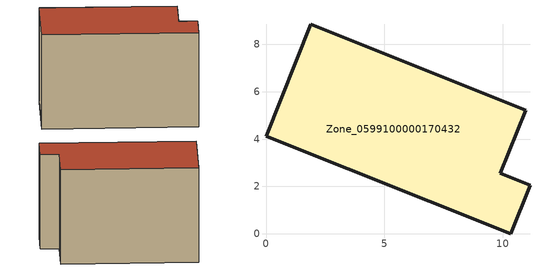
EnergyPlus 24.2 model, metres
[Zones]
Zone_0599100000170432
 floor ground (C_G): 0,4.13 1.89,8.85 10.97,5.22 9.91,2.56 11.16,2.05 10.34,0 z0.46
 wall outside (C_F): 1.89,8.85 0,4.13 10.34,0 11.16,2.05 9.91,2.56 10.97,5.22 1.89,8.85 z0.46:7.67
 roof outside (C_R): 0,4.13 10.34,0 11.16,2.05 9.91,2.56 10.97,5.22 1.89,8.85 z7.67
[BUILDING]
Pand.0599100000170432: North Axis=0; Terrain=City; Loads Convergence Tolerance Value=0.04; Temperature Convergence Tolerance Value=0.4; Solar Distribution=FullExterior; Maximum Number of Warmup Days=25; Minimum Number of Warmup Days=1
[Site:Location]
Rotterdam.The.Hague.AP_ZH_NLD Design_Conditions: Latitude=51.96; Longitude=4.45; Time Zone=1; Elevation=-4.5
[SITE:GROUNDTEMPERATURE:BUILDINGSURFACE]
18, 18, 18, 18, 18, 18, 18, 18, 18, 18, 18, 18
[MATERIAL] Thermal Absorptance=0.9; Solar Absorptance=0.7; Visible Absorptance=0.7
Name | Roughness | Thickness | Conductivity | Density | Specific Heat
G.TI.1975-1991 | MediumSmooth | 0.15 | 0.288461 | 540 | 1210
F.TI.1975-1991 | Rough | 0.3 | 0.230769 | 1920 | 840
R.TI.1975-1991 | MediumRough | 0.2 | 0.153846 | 1500 | 1000
[CONSTRUCTION]
C_G: G.TI.1975-1991
C_F: F.TI.1975-1991
C_R: R.TI.1975-1991
[ZONE]
Zone_0599100000170432: Type=1; Multiplier=1; Ceiling Height=Autocalculate; Volume=Autocalculate; Floor Area=autocalculate; Part of Total Floor Area=Yes
[ZONEINFILTRATION:DESIGNFLOWRATE]
Infil_Zone_0599100000170432: Zone or ZoneList or Space or SpaceList=Zone_0599100000170432; Schedule=AlwaysOn; Design Flow Rate Calculation Method=Flow/Area; Flow Rate per Floor Area=0.003; Constant Term Coefficient=1; Temperature Term Coefficient=0; Velocity Term Coefficient=0; Velocity Squared Term Coefficient=0
[HVACTEMPLATE:ZONE:IDEALLOADSAIRSYSTEM]
Zone_0599100000170432: Maximum Heating Supply Air Temperature=50; Minimum Cooling Supply Air Temperature=13; Maximum Heating Supply Air Humidity Ratio=0.0156; Minimum Cooling Supply Air Humidity Ratio=0.0077; Heating Limit=NoLimit; Cooling Limit=NoLimit; Dehumidification Control Type=ConstantSensibleHeatRatio; Cooling Sensible Heat Ratio=0.7; Dehumidification Setpoint=60; Humidification Control Type=None; Humidification Setpoint=30; Outdoor Air Method=None; Outdoor Air Flow Rate per Person=0.00944; Outdoor Air Flow Rate per Zone Floor Area=0; Outdoor Air Flow Rate per Zone=0; Demand Controlled Ventilation Type=None; Outdoor Air Economizer Type=NoEconomizer; Heat Recovery Type=None; Sensible Heat Recovery Effectiveness=0.7; Latent Heat Recovery Effectiveness=0.65
[ZONECONTROL:THERMOSTAT]
ThermostatControl_Zone_0599100000170432: Zone or ZoneList=Zone_0599100000170432; Control Type Schedule=DualSetpointControlType; Control 1=Thermostat_Zone_0599100000170432; Temperature Difference Between Cutout And Setpoint=0
[THERMOSTATSETPOINT:DUALSETPOINT]
Thermostat_Zone_0599100000170432: Heating Setpoint Temperature Schedule=HeatingSetpoint_Zone_0599100000170432; Cooling Setpoint Temperature Schedule=CoolingSetpoint_Zone_0599100000170432
[SCHEDULE:COMPACT]
HeatingSetpoint_Zone_0599100000170432: Through: 12/31, For: AllDays, Until: 24:00, 21
CoolingSetpoint_Zone_0599100000170432: Through: 12/31, For: AllDays, Until: 24:00, 24
DualSetpointControlType: Through: 12/31, For: AllDays, Until: 24:00, 4
AlwaysOn: Through: 12/31, For: AllDays, Until: 24:00, 1
